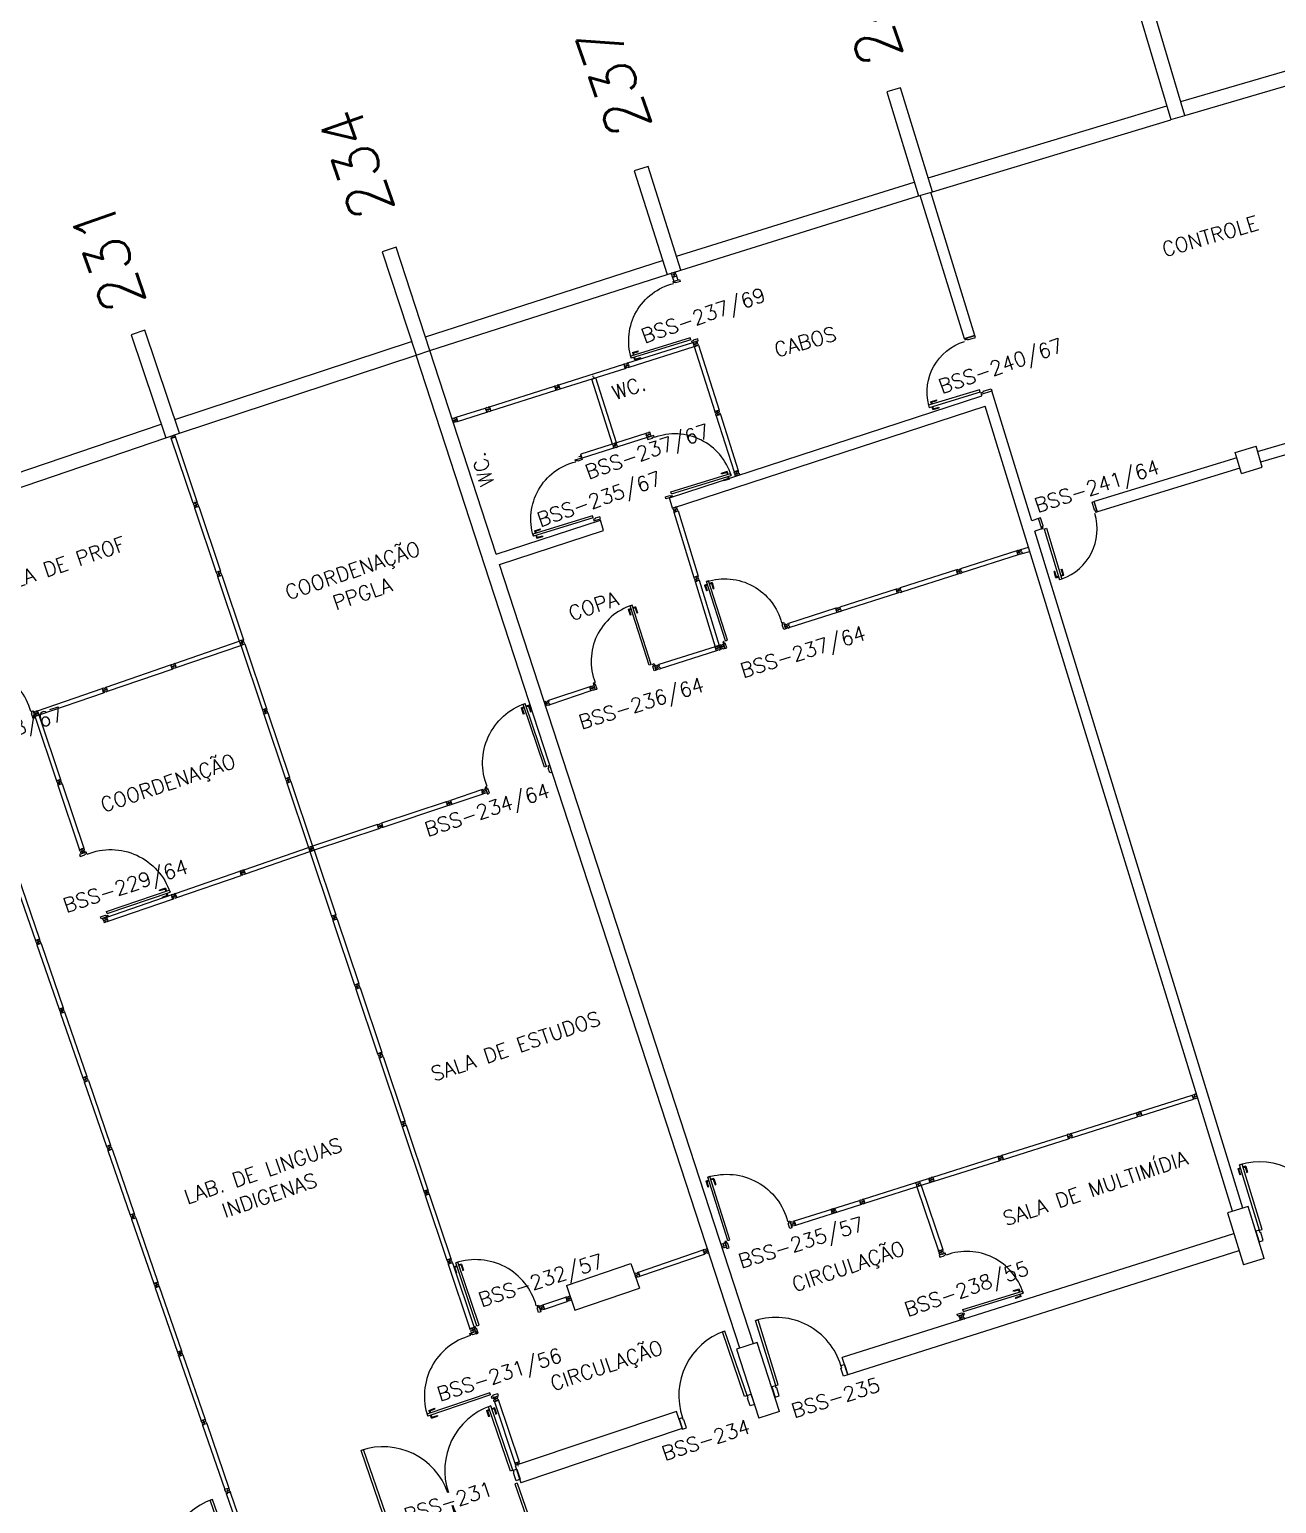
# Model space of a CAD drawing. Extents: x -152 to 150, y 325 to 437.
# Drawn here: x -137.2 to -120.01, y 390.46 to 410.78 of the extents above; entities that cross this region are included whole.
import ezdxf
from ezdxf.enums import TextEntityAlignment as Align

# ---------------------------------------------------------------- set-up
doc = ezdxf.new("R2010")
doc.units = 0
doc.header["$LTSCALE"] = 0.01
doc.header["$MEASUREMENT"] = 0
doc.header["$PDMODE"] = 98
doc.linetypes.add('HIDDEN', pattern=[0.375, 0.25, -0.125])
doc.layers.get('0').update_dxf_attribs({"linetype": 'CONTINUOUS'})
doc.layers.get('DEFPOINTS').update_dxf_attribs({"linetype": 'CONTINUOUS'})
for name, color, linetype in [('ALV', 2, 'CONTINUOUS'), ('DIV', 2, 'CONTINUOUS'), ('ESQ', 1, 'CONTINUOUS'), ('ESTR', 3, 'CONTINUOUS'), ('grapa', 1, 'HIDDEN'), ('NOPILAR1', 2, 'CONTINUOUS'), ('PORTA', 2, 'CONTINUOUS'), ('TEXTO', 2, 'CONTINUOUS'), ('TEXTO-CENTRO-CUSTO', 2, 'CONTINUOUS'), ('TEXTO-ENDEREÇO', 2, 'CONTINUOUS')]:
    doc.layers.add(name, color=color, linetype=linetype)
doc.styles.add('1', font='romans.shx')
doc.styles.add('NOPILAR', font='simplex.shx', dxfattribs={"height": 0.6})
doc.styles.add('UNB-100', font='simplex.shx', dxfattribs={"height": 3})
doc.styles.add('UNB-100-1', font='simplex.shx', dxfattribs={"height": 0.2})
doc.dimstyles.new('1-600', dxfattribs={"dimtxt": 1.1, "dimasz": 2.5, "dimexe": 2, "dimexo": 4, "dimgap": 0.2, "dimtad": 1, "dimdec": 0, "dimzin": 4, "dimdsep": 46, "dimlunit": 6, "dimtxsty": '1', "dimblk1": 'NONE', "dimblk2": 'NONE', "dimsah": 1, "dimcen": 0, "dimclrd": 2, "dimclre": 2, "dimclrt": 2, "dimadec": 0, "dimazin": 0, "dimtfac": 1, "dimtdec": 0, "dimtmove": 2, "dimatfit": 3, "dimldrblk": 'NONE', "dimfxl": 1, "dimtolj": 1, "dimtzin": 0, "dimarcsym": 0})

# ---------------------------------------------------------------- blocks, each defined once
blk = doc.blocks.new('PDV2D-SSC')
for p, q in [((-0.148, 0.925), (-0.108, 0.925)), ((-0.148, 0.925), (-0.148, 0.835)), ((-0.138, 0.835), (-0.148, 0.835)), ((-0.138, 0.915), (-0.108, 0.915)), ((-0.138, 0.915), (-0.138, 0.835)), ((-0.106, 0.965), (-0.076, 0.965)), ((-0.106, 0.05), (-0.106, 0.965)), ((-0.076, 0.05), (-0.076, 0.965)), ((-0.034, 0.925), (-0.074, 0.925)), ((-0.044, 0.915), (-0.074, 0.915)), ((-0.044, 0.915), (-0.044, 0.835)), ((-0.044, 0.835), (-0.034, 0.835)), ((-0.034, 0.925), (-0.034, 0.835)), ((-0.95, 0.05), (-0.97, 0.05)), ((-0.97, 0.05), (-0.97, 0.035)), ((-0.97, 0.035), (-0.97, -0.035)), ((-0.95, 0.02), (-0.95, 0.05)), ((-0.95, 0.02), (-0.94, 0.02)), ((-0.94, -0.05), (-0.94, 0.02)), ((-0.076, 0.05), (-0.106, 0.05)), ((-0.051, 0.02), (-0.061, 0.02)), ((-0.061, -0.05), (-0.061, 0.02)), ((-0.051, 0.05), (-0.031, 0.05)), ((-0.051, 0.02), (-0.051, 0.05)), ((-0.031, 0.05), (-0.031, -0.05)), ((-0.97, -0.035), (-0.97, -0.05)), ((-0.97, -0.05), (-0.94, -0.05)), ((-0.031, -0.05), (-0.061, -0.05))]:
    blk.add_line(p, q)
at = {"color": 1}
blk.add_arc((-0.076, 0.1), 0.865, 90, 183.3214, dxfattribs=at)
blk = doc.blocks.new('DIVMT-SSC')
for p, q in [((0, 0.005), (0, -0.005)), ((0, -0.005), (0, 0.005)), ((-0.03, -0.03), (-0.03, -0.97)), ((0.006, -0.03), (-0.006, -0.03)), ((-0.005, 0), (0.005, 0)), ((0.005, 0), (-0.005, 0)), ((0.006, -0.02), (0.006, -0.03)), ((0.03, -0.03), (0.03, -0.97)), ((0.03, -0.97), (-0.03, -0.97)), ((-0.006, -0.98), (-0.006, -0.97)), ((-0.006, -0.98), (0.006, -0.98)), ((0.006, -1.001), (-0.006, -1.001)), ((0.005, -0.97), (-0.005, -0.97)), ((0, -0.994), (0, -1.007)), ((0.006, -0.98), (0.006, -0.97)), ((0, -1.02), (0, -1.021))]:
    blk.add_line(p, q)
blk.add_lwpolyline([(0.006, -0.02), (-0.006, -0.02), (0.006, -0.02), (0.006, -0.03), (0.03, -0.03), (0.03, -0.008), (0.02, -0.008), (0.02, 0.008), (0.03, 0.008), (0.03, 0.03), (0.006, 0.03), (0.006, 0.02), (-0.006, 0.02), (-0.006, 0.03), (-0.03, 0.03), (-0.03, 0.008), (-0.02, 0.008), (-0.02, -0.008), (-0.03, -0.008), (-0.03, -0.03), (-0.006, -0.03), (-0.006, -0.02), (-0.006, -0.03)])
blk = doc.blocks.new('MTT-SSC')
for p, q in [((-0.006, 0.03), (-0.03, 0.03)), ((-0.03, 0.008), (-0.03, 0.03)), ((-0.03, 0.008), (-0.02, 0.008)), ((-0.02, -0.008), (-0.02, 0.008)), ((-0.006, 0.0205), (-0.006, 0.03)), ((0.006, 0.0205), (-0.006, 0.0205)), ((0.0051, 0), (-0.0051, 0)), ((-0.0051, 0), (0.0051, 0)), ((0, -0.0051), (0, 0.0051)), ((0, 0.0051), (0, -0.0051)), ((0.006, 0.0205), (0.006, 0.03)), ((0.006, 0.03), (0.03, 0.03)), ((0.02, -0.008), (0.02, 0.008)), ((0.03, 0.008), (0.02, 0.008)), ((0.03, 0.008), (0.03, 0.03)), ((-0.03, -0.008), (-0.02, -0.008)), ((-0.03, -0.008), (-0.03, -0.03)), ((-0.03, -0.03), (-0.006, -0.03)), ((-0.03, -0.03), (-0.009, -0.03)), ((-0.009, -0.03), (-0.027, -0.03)), ((-0.006, -0.0205), (-0.006, -0.03)), ((-0.006, -0.0205), (-0.006, -0.03)), ((0.006, -0.0205), (-0.006, -0.0205)), ((-0.006, -0.0205), (0.006, -0.0205)), ((0.006, -0.0205), (0.006, -0.03)), ((0.006, -0.0205), (0.006, -0.03)), ((0.03, -0.03), (0.006, -0.03)), ((0.03, -0.008), (0.02, -0.008)), ((0.03, -0.008), (0.03, -0.03))]:
    blk.add_line(p, q)
blk = doc.blocks.new('PDV2E-SSC')
at = {"layer": 'DIV'}
for p, q in [((0.034, 0.925), (0.034, 0.835)), ((0.034, 0.925), (0.074, 0.925)), ((0.044, 0.835), (0.034, 0.835)), ((0.044, 0.915), (0.044, 0.835)), ((0.044, 0.915), (0.074, 0.915)), ((0.076, 0.05), (0.076, 0.965)), ((0.106, 0.965), (0.076, 0.965)), ((0.106, 0.05), (0.106, 0.965)), ((0.148, 0.925), (0.108, 0.925)), ((0.138, 0.915), (0.108, 0.915)), ((0.138, 0.915), (0.138, 0.835)), ((0.138, 0.835), (0.148, 0.835)), ((0.148, 0.925), (0.148, 0.835)), ((0.031, 0.05), (0.031, -0.05)), ((0.051, 0.05), (0.031, 0.05)), ((0.051, 0.02), (0.051, 0.05)), ((0.051, 0.02), (0.061, 0.02)), ((0.061, -0.05), (0.061, 0.02)), ((0.076, 0.05), (0.106, 0.05)), ((0.95, 0.02), (0.94, 0.02)), ((0.94, -0.05), (0.94, 0.02)), ((0.95, 0.02), (0.95, 0.05)), ((0.95, 0.05), (0.97, 0.05)), ((0.97, 0.05), (0.97, 0.035)), ((0.97, 0.035), (0.97, -0.035)), ((0.031, -0.05), (0.061, -0.05)), ((0.97, -0.05), (0.94, -0.05)), ((0.97, -0.035), (0.97, -0.05))]:
    blk.add_line(p, q, dxfattribs=at)
at = {"layer": 'DIV', "color": 1}
blk.add_arc((0.076, 0.1), 0.865, 356.6786, 90, dxfattribs=at)
blk = doc.blocks.new('MTINI-SSC')
for p, q in [((-0.03, 0.008), (-0.03, 0.028)), ((-0.03, 0.028), (-0.008, 0.028)), ((-0.03, 0.008), (-0.02, 0.008)), ((-0.02, 0), (-0.02, 0.008)), ((-0.001, 0), (-0.02, 0)), ((-0.008, 0.019), (-0.008, 0.028)), ((0.008, 0.019), (-0.008, 0.019)), ((0.005, 0), (-0.005, 0)), ((0.02, 0), (-0.001, 0)), ((0, -0.005), (0, 0.005)), ((0.008, 0.019), (0.008, 0.028)), ((0.03, 0.028), (0.008, 0.028)), ((0.03, 0.008), (0.02, 0.008)), ((0.02, 0), (0.02, 0.008)), ((0.03, 0.008), (0.03, 0.028))]:
    blk.add_line(p, q)
blk = doc.blocks.new('DIVINI-SSC')
for p, q in [((-0.02, 0), (-0.02, -0.008)), ((-0.02, 0), (0.001, 0)), ((-0.005, 0), (0.005, 0)), ((0, 0.005), (0, -0.005)), ((0.001, 0), (0.02, 0)), ((-0.03, -0.008), (-0.02, -0.008)), ((-0.03, -0.008), (-0.03, -0.028)), ((-0.03, -0.028), (-0.008, -0.028)), ((-0.03, -0.03), (0.03, -0.03)), ((-0.03, -0.975), (-0.03, -0.03)), ((-0.009, -0.03), (-0.027, -0.03)), ((-0.008, -0.019), (0.008, -0.019)), ((-0.008, -0.019), (-0.008, -0.028)), ((-0.006, -0.021), (-0.006, -0.03)), ((0.006, -0.021), (-0.006, -0.021)), ((-0.006, -0.023), (-0.006, -0.027)), ((-0.004, -0.021), (0.004, -0.021)), ((0.006, -0.021), (0.006, -0.03)), ((0.006, -0.023), (0.006, -0.027)), ((0.008, -0.019), (0.008, -0.028)), ((0.03, -0.028), (0.008, -0.028)), ((0.009, -0.03), (0.027, -0.03)), ((0.02, 0), (0.02, -0.008)), ((0.03, -0.008), (0.02, -0.008)), ((0.03, -0.008), (0.03, -0.028)), ((0.03, -0.975), (0.03, -0.03)), ((-0.03, -0.975), (0.03, -0.975)), ((-0.009, -0.975), (-0.027, -0.975)), ((-0.006, -0.985), (-0.006, -0.975)), ((0.006, -0.985), (-0.006, -0.985)), ((0.006, -1.01), (-0.006, -1.01)), ((0, -0.985), (0, -0.988)), ((0, -1.003), (0, -1.018)), ((0.004, -0.951), (0.004, -0.953)), ((0.006, -0.985), (0.006, -0.975)), ((0.03, -0.975), (0.009, -0.975)), ((0.009, -0.975), (0.027, -0.975))]:
    blk.add_line(p, q)
blk = doc.blocks.new('PTDP-SSC')
at = {"color": 2}
for p, q in [((0.055, 1.015), (0.09, 1.015)), ((0.055, 0.075), (0.055, 1.015)), ((0.09, 0.075), (0.09, 1.015)), ((1.91, 0.075), (1.91, 1.015)), ((1.945, 1.015), (1.91, 1.015)), ((1.945, 0.075), (1.945, 1.015)), ((0.05, 0.075), (0, 0.075)), ((0, 0.075), (0, -0.075)), ((0.05, 0.04), (0.05, 0.075)), ((0.06, 0.04), (0.05, 0.04)), ((0.055, 0.075), (0.09, 0.075)), ((0.06, -0.075), (0.06, 0.04)), ((1.945, 0.075), (1.91, 0.075)), ((1.94, -0.075), (1.94, 0.04)), ((1.94, 0.04), (1.95, 0.04)), ((1.95, 0.04), (1.95, 0.075)), ((1.95, 0.075), (2, 0.075)), ((2, 0.075), (2, -0.075)), ((0, -0.075), (0.06, -0.075)), ((2, -0.075), (1.94, -0.075))]:
    blk.add_line(p, q, dxfattribs=at)
at = {"color": 1}
for centre, start, end in [((0.055, 0.075), 0, 90), ((1.945, 0.075), 90, 180)]:
    blk.add_arc(centre, 0.94, start, end, dxfattribs=at)
blk = doc.blocks.new('PD80-SSC')
at = {"color": 2}
for p, q in [((-0.777, 0.01), (-0.777, -0.03)), ((-0.777, 0.01), (-0.687, 0.01)), ((-0.687, 0), (-0.687, 0.01)), ((-0.075, 0), (0.075, 0)), ((-0.075, 0), (-0.075, -0.02)), ((0.075, -0.03), (0.075, 0)), ((-0.817, -0.065), (-0.817, -0.03)), ((-0.085, -0.03), (-0.817, -0.03)), ((-0.085, -0.065), (-0.817, -0.065)), ((-0.777, -0.105), (-0.777, -0.065)), ((-0.777, -0.105), (-0.687, -0.105)), ((-0.767, 0), (-0.767, -0.03)), ((-0.767, 0), (-0.687, 0)), ((-0.767, -0.095), (-0.767, -0.065)), ((-0.767, -0.095), (-0.687, -0.095)), ((-0.687, -0.095), (-0.687, -0.105)), ((-0.085, -0.03), (-0.085, -0.065)), ((-0.075, -0.02), (-0.04, -0.02)), ((-0.04, -0.03), (-0.04, -0.02)), ((-0.04, -0.03), (0.075, -0.03)), ((-0.075, -0.781), (-0.04, -0.781)), ((-0.075, -0.801), (-0.075, -0.781)), ((-0.075, -0.801), (0.075, -0.801)), ((-0.075, -0.802), (0.075, -0.802)), ((-0.04, -0.771), (0.075, -0.771)), ((-0.04, -0.771), (-0.04, -0.781)), ((0.075, -0.771), (0.075, -0.801))]:
    blk.add_line(p, q, dxfattribs=at)
at = {"color": 1}
blk.add_arc((-0.085, -0.03), 0.731, 182.6571, 270, dxfattribs=at)
blk = doc.blocks.new('*D70')
at = {"layer": 'DEFPOINTS', "color": 0, "transparency": 16777216}
for p in [(-120.213, 418.267), (-114.89, 413.002), (-114.486, 411.557), (-125.382, 409.923), (-124.03, 405.588)]:
    blk.add_point(p, dxfattribs=at)
at = {"layer": 'TEXTO-CENTRO-CUSTO', "color": 2, "lineweight": -2, "transparency": 16777216}
blk.add_line((-126.574, 413.741), (-127.915, 418.037), dxfattribs=at)
blk.add_arc((-16.932, 62.388), 370.563, 105.60976, 107.33081, dxfattribs=at)
at = {"layer": 'TEXTO-CENTRO-CUSTO', "color": 2, "transparency": 16777216, "insert": (-122.206, 418.465), "char_height": 1.1, "attachment_point": 5, "rotation": 16.4703, "style": '1'}
blk.add_mtext('\\A1;Telefonia', dxfattribs=at)
blk = doc.blocks.new('_NONE')
at = {"color": 0, "linetype": 'ByBlock'}
blk.add_circle((0, 0), 0.25, dxfattribs=at)
blk = doc.blocks.new('*D71')
at = {"layer": 'DEFPOINTS', "color": 0, "transparency": 16777216}
for p in [(-129.606, 415.423), (-125.382, 409.923), (-132.149, 407.781), (-131.685, 406.355), (-124.03, 405.588)]:
    blk.add_point(p, dxfattribs=at)
at = {"layer": 'TEXTO-CENTRO-CUSTO', "color": 2, "lineweight": -2, "transparency": 16777216}
blk.add_line((-133.389, 411.585), (-134.782, 415.861), dxfattribs=at)
blk.add_arc((43.347, -130.781), 572.933, 107.33081, 108.04877, dxfattribs=at)
at = {"layer": 'TEXTO-CENTRO-CUSTO', "color": 2, "transparency": 16777216, "insert": (-130.974, 415.776), "char_height": 1.1, "attachment_point": 5, "rotation": 17.6898, "style": '1'}
blk.add_mtext('\\A1;NURE', dxfattribs=at)
blk = doc.blocks.new('*D72')
at = {"layer": 'DEFPOINTS', "color": 0, "transparency": 16777216}
for p in [(-138.88, 412.397), (-132.149, 407.781), (-131.685, 406.355), (-146.024, 402.971), (-145.511, 401.562)]:
    blk.add_point(p, dxfattribs=at)
at = {"layer": 'TEXTO-CENTRO-CUSTO', "color": 2, "lineweight": -2, "transparency": 16777216}
blk.add_line((-147.393, 406.73), (-148.941, 410.983), dxfattribs=at)
blk.add_arc((1.463, -2.246), 437.75, 108.04877, 110, dxfattribs=at)
at = {"layer": 'TEXTO-CENTRO-CUSTO', "color": 2, "transparency": 16777216, "insert": (-141.475, 412.303), "char_height": 1.1, "attachment_point": 5, "rotation": 19.0244, "style": '1'}
blk.add_mtext('\\A1;IL', dxfattribs=at)
blk = doc.blocks.new('porta1')
at = {"layer": 'ALV'}
blk.add_line((-125.924, 392.234), (-125.999, 392.472), dxfattribs=at)
at = {"layer": 'ESQ'}
for p, q in [((-126.916, 392.085), (-127.193, 392.983)), ((-126.883, 392.095), (-127.159, 392.993)), ((-126.018, 392.361), (-125.97, 392.377)), ((-126.007, 392.328), (-126.018, 392.361)), ((-126.017, 392.325), (-126.007, 392.328)), ((-125.981, 392.216), (-126.017, 392.325)), ((-125.97, 392.377), (-125.924, 392.234)), ((-126.921, 392.083), (-126.969, 392.069)), ((-126.911, 392.05), (-126.921, 392.083)), ((-126.916, 392.085), (-126.883, 392.095)), ((-125.924, 392.234), (-125.981, 392.216)), ((-126.969, 392.069), (-126.925, 391.925)), ((-126.925, 391.925), (-126.867, 391.943)), ((-126.901, 392.053), (-126.911, 392.05)), ((-126.867, 391.943), (-126.901, 392.053))]:
    blk.add_line(p, q, dxfattribs=at)
blk.add_arc((-126.916, 392.085), 0.94, 17.1067, 107.1067, dxfattribs=at)
blk = doc.blocks.new('port2')
at = {"layer": 'ESQ'}
for p, q in [((-127.618, 392.837), (-127.651, 392.825)), ((-127.345, 391.936), (-127.651, 392.825)), ((-127.312, 391.948), (-127.618, 392.837)), ((-127.312, 391.948), (-127.345, 391.936)), ((-127.308, 391.95), (-127.26, 391.966)), ((-127.296, 391.916), (-127.308, 391.95)), ((-127.306, 391.913), (-127.296, 391.916)), ((-127.268, 391.804), (-127.306, 391.913)), ((-127.26, 391.966), (-127.211, 391.824)), ((-127.211, 391.824), (-127.268, 391.804)), ((-128.201, 391.642), (-128.249, 391.626)), ((-128.249, 391.626), (-128.202, 391.484)), ((-128.202, 391.484), (-128.145, 391.502)), ((-128.19, 391.609), (-128.201, 391.642)), ((-128.181, 391.612), (-128.19, 391.609)), ((-128.145, 391.502), (-128.181, 391.612))]:
    blk.add_line(p, q, dxfattribs=at)
blk.add_arc((-127.312, 391.948), 0.94, 108.9909, 198.9909, dxfattribs=at)
blk = doc.blocks.new('port3')
at = {"layer": 'ESQ'}
for p, q in [((-130.903, 391.742), (-130.865, 391.755)), ((-130.903, 391.742), (-130.874, 391.657)), ((-130.89, 391.736), (-130.861, 391.746)), ((-130.89, 391.736), (-130.864, 391.66)), ((-130.572, 390.905), (-130.878, 391.793)), ((-130.539, 390.916), (-130.845, 391.805)), ((-130.794, 391.779), (-130.831, 391.766)), ((-130.8, 391.766), (-130.828, 391.757)), ((-130.8, 391.766), (-130.774, 391.691)), ((-130.794, 391.779), (-130.765, 391.694)), ((-130.774, 391.691), (-130.765, 391.694)), ((-130.864, 391.66), (-130.874, 391.657)), ((-132.632, 391.19), (-132.599, 391.201)), ((-132.326, 390.301), (-132.632, 391.19)), ((-132.293, 390.312), (-132.599, 391.201)), ((-130.539, 390.916), (-130.572, 390.905)), ((-130.534, 390.918), (-130.487, 390.934)), ((-130.523, 390.884), (-130.534, 390.918)), ((-130.532, 390.881), (-130.523, 390.884)), ((-130.495, 390.772), (-130.532, 390.881)), ((-130.487, 390.934), (-130.438, 390.792)), ((-130.479, 390.741), (-130.512, 390.73)), ((-130.512, 390.73), (-130.206, 389.841)), ((-130.438, 390.792), (-130.495, 390.772)), ((-130.479, 390.741), (-130.173, 389.852)), ((-132.331, 390.299), (-132.378, 390.283)), ((-132.378, 390.283), (-132.329, 390.141)), ((-132.319, 390.266), (-132.331, 390.299)), ((-132.326, 390.301), (-132.293, 390.312)), ((-132.31, 390.269), (-132.319, 390.266)), ((-132.272, 390.161), (-132.31, 390.269)), ((-132.329, 390.141), (-132.272, 390.161)), ((-132.266, 390.126), (-132.233, 390.137)), ((-132.266, 390.126), (-131.96, 389.237)), ((-132.233, 390.137), (-131.927, 389.249)), ((-130.257, 389.866), (-130.287, 389.951)), ((-130.251, 389.879), (-130.277, 389.954)), ((-130.257, 389.866), (-130.219, 389.879)), ((-130.251, 389.879), (-130.222, 389.889)), ((-130.161, 389.91), (-130.189, 389.9)), ((-130.161, 389.91), (-130.187, 389.986)), ((-130.148, 389.904), (-130.186, 389.891)), ((-130.148, 389.904), (-130.178, 389.989)), ((-131.96, 389.237), (-131.927, 389.249))]:
    blk.add_line(p, q, dxfattribs=at)
for centre, start, end in [((-130.539, 390.916), 108.9909, 198.9909), ((-132.326, 390.301), 18.9909, 108.9909), ((-132.266, 390.126), 288.9909, 18.9909), ((-130.479, 390.741), 198.9909, 288.9909)]:
    blk.add_arc(centre, 0.94, start, end, dxfattribs=at)
blk = doc.blocks.new('junta')
at = {"layer": 'DIV'}
for p, q in [((0.003, 0.064), (-0.018, 0.057)), ((-0.018, 0.057), (-0.011, 0.034)), ((0, 0), (-0.018, 0.057)), ((-0.018, 0.057), (-0.011, 0.037)), ((-0.011, 0.037), (-0.017, 0.054)), ((-0.001, 0.037), (-0.011, 0.034)), ((-0.001, 0.037), (-0.011, 0.034)), ((-0.007, 0.024), (-0.01, 0.033)), ((0.002, 0.026), (-0.007, 0.023)), ((0.002, 0.026), (-0.007, 0.023)), ((0, 0), (-0.007, 0.023)), ((0.002, 0.026), (-0.001, 0.037)), ((-0.001, 0.037), (0.002, 0.026)), ((0.021, 0.006), (0, 0)), ((0.003, 0.064), (0.006, 0.054)), ((0.006, 0.054), (0.022, 0.059)), ((0.015, 0.036), (0.025, 0.039)), ((0.025, 0.039), (0.015, 0.036)), ((0.021, 0.033), (0.018, 0.042)), ((0.018, 0.042), (0.021, 0.033)), ((0.018, 0.016), (0.033, 0.021)), ((0.021, 0.006), (0.018, 0.016)), ((0.019, 0.069), (0.04, 0.075)), ((0.019, 0.069), (0.022, 0.059)), ((0.036, 0.011), (0.033, 0.021)), ((0.036, 0.011), (0.057, 0.018)), ((0.038, 0.049), (0.047, 0.052)), ((0.041, 0.038), (0.038, 0.049)), ((0.047, 0.052), (0.04, 0.075)), ((0.041, 0.038), (0.05, 0.041)), ((0.05, 0.041), (0.057, 0.018))]:
    blk.add_line(p, q, dxfattribs=at)

msp = doc.modelspace()

# ---------------------------------------------------------------- linework, layer by layer
at = {"layer": 'ALV'}
for p, q in [((-121.333, 409.789), (-118.038, 410.756)), ((-121.277, 409.598), (-117.982, 410.564)), ((-124.813, 408.738), (-121.527, 409.732)), ((-124.755, 408.546), (-121.469, 409.54)), ((-128.284, 407.656), (-125.006, 408.679)), ((-124.173, 406.564), (-124.779, 408.539)), ((-128.225, 407.465), (-124.947, 408.488)), ((-124.316, 406.52), (-124.923, 408.495)), ((-131.746, 406.546), (-128.477, 407.596)), ((-131.685, 406.355), (-128.415, 407.405)), ((-124.316, 406.52), (-124.173, 406.564)), ((-135.198, 405.405), (-131.938, 406.483)), ((-130.77, 403.549), (-131.685, 406.355)), ((-120.231, 404.822), (-114.862, 406.385)), ((-135.135, 405.215), (-131.875, 406.293)), ((-127.413, 392.6), (-131.875, 406.293)), ((-128.383, 404.327), (-124.074, 405.732)), ((-124.081, 405.755), (-123.938, 405.799)), ((-124.074, 405.732), (-124.081, 405.755)), ((-123.388, 404.01), (-123.938, 405.799)), ((-128.339, 404.184), (-124.03, 405.588)), ((-120.621, 394.489), (-124.03, 405.588)), ((-120.273, 404.966), (-117.868, 405.666)), ((-138.64, 404.236), (-135.389, 405.341)), ((-138.576, 404.046), (-135.325, 405.152)), ((-120.562, 404.878), (-122.526, 404.275)), ((-120.518, 404.735), (-122.482, 404.132)), ((-128.339, 404.184), (-128.383, 404.327)), ((-122.482, 404.132), (-122.526, 404.275)), ((-130.77, 403.549), (-129.334, 404.018)), ((-130.724, 403.407), (-129.29, 403.874)), ((-129.29, 403.874), (-129.334, 404.018)), ((-123.293, 404.04), (-123.388, 404.01)), ((-123.249, 403.896), (-123.344, 403.867)), ((-120.477, 394.533), (-123.344, 403.867)), ((-123.249, 403.896), (-123.293, 404.04)), ((-127.222, 392.662), (-130.724, 403.407)), ((-120.605, 394.179), (-125.999, 392.472)), ((-120.53, 393.941), (-125.924, 392.234)), ((-128.284, 391.728), (-130.507, 390.982)), ((-128.202, 391.484), (-128.284, 391.728)), ((-128.204, 391.491), (-130.428, 390.745)), ((-130.507, 390.982), (-130.428, 390.745))]:
    msp.add_line(p, q, dxfattribs=at)
at = {"layer": 'DIV'}
for p, q in [((-128.336, 407.43), (-128.359, 407.423)), ((-128.352, 407.402), (-128.359, 407.423)), ((-128.352, 407.402), (-128.343, 407.405)), ((-128.347, 407.387), (-128.338, 407.39)), ((-128.347, 407.387), (-128.341, 407.366)), ((-128.338, 407.39), (-128.343, 407.405)), ((-128.284, 407.384), (-128.341, 407.366)), ((-128.341, 407.366), (-128.318, 407.373)), ((-128.341, 407.366), (-128.321, 407.372)), ((-128.341, 407.366), (-128.323, 407.311)), ((-128.321, 407.372), (-128.338, 407.367)), ((-128.333, 407.421), (-128.336, 407.43)), ((-128.322, 407.425), (-128.333, 407.421)), ((-128.316, 407.405), (-128.326, 407.402)), ((-128.326, 407.402), (-128.316, 407.405)), ((-128.325, 407.434), (-128.302, 407.441)), ((-128.322, 407.425), (-128.325, 407.434)), ((-128.32, 407.399), (-128.323, 407.408)), ((-128.323, 407.408), (-128.32, 407.399)), ((-128.309, 407.386), (-128.321, 407.382)), ((-128.321, 407.382), (-128.309, 407.386)), ((-128.321, 407.382), (-128.318, 407.373)), ((-128.321, 407.382), (-128.318, 407.373)), ((-128.307, 407.376), (-128.317, 407.373)), ((-128.309, 407.386), (-128.306, 407.377)), ((-128.309, 407.386), (-128.306, 407.377)), ((-128.284, 407.384), (-128.306, 407.377)), ((-128.295, 407.42), (-128.305, 407.417)), ((-128.3, 407.402), (-128.305, 407.417)), ((-128.295, 407.42), (-128.302, 407.441)), ((-128.29, 407.405), (-128.3, 407.402)), ((-128.29, 407.405), (-128.284, 407.384)), ((-128.284, 407.384), (-128.266, 407.329)), ((-131.322, 405.436), (-130.92, 405.563)), ((-131.303, 405.379), (-130.901, 405.506)), ((-130.92, 405.563), (-130.901, 405.506)), ((-130.903, 405.543), (-130.912, 405.54)), ((-130.912, 405.539), (-130.909, 405.53)), ((-130.9, 405.532), (-130.909, 405.529)), ((-130.9, 405.532), (-130.903, 405.543)), ((-130.888, 405.542), (-130.875, 405.546)), ((-130.883, 405.55), (-130.879, 405.538)), ((-130.863, 405.549), (-130.862, 405.55)), ((-131.358, 405.424), (-131.379, 405.418)), ((-131.371, 405.395), (-131.379, 405.418)), ((-131.362, 405.398), (-131.371, 405.395)), ((-131.359, 405.386), (-131.368, 405.383)), ((-131.368, 405.383), (-131.361, 405.361)), ((-131.362, 405.398), (-131.359, 405.386)), ((-131.34, 405.367), (-131.361, 405.361)), ((-131.358, 405.424), (-131.355, 405.415)), ((-131.339, 405.42), (-131.355, 405.415)), ((-131.336, 405.4), (-131.346, 405.397)), ((-131.346, 405.397), (-131.336, 405.4)), ((-131.343, 405.429), (-131.322, 405.436)), ((-131.343, 405.429), (-131.339, 405.42)), ((-131.343, 405.403), (-131.34, 405.393)), ((-131.34, 405.393), (-131.343, 405.403)), ((-131.327, 405.382), (-131.343, 405.377)), ((-131.34, 405.367), (-131.343, 405.377)), ((-131.324, 405.372), (-131.327, 405.382)), ((-131.324, 405.372), (-131.303, 405.379)), ((-131.323, 405.41), (-131.314, 405.413)), ((-131.323, 405.41), (-131.314, 405.413)), ((-131.323, 405.41), (-131.32, 405.399)), ((-131.32, 405.399), (-131.323, 405.41)), ((-131.322, 405.436), (-131.314, 405.413)), ((-131.322, 405.436), (-131.303, 405.379)), ((-131.32, 405.399), (-131.311, 405.402)), ((-131.32, 405.399), (-131.311, 405.402)), ((-131.314, 405.412), (-131.311, 405.403)), ((-131.303, 405.379), (-131.311, 405.402)), ((-131.31, 405.399), (-131.304, 405.382)), ((-131.303, 405.379), (-131.31, 405.399)), ((-127.68, 405.476), (-127.737, 405.458)), ((-127.737, 405.458), (-127.491, 404.682)), ((-127.68, 405.476), (-127.434, 404.701)), ((-127.434, 404.701), (-127.491, 404.682)), ((-123.593, 403.595), (-124.368, 403.348)), ((-123.576, 403.538), (-124.35, 403.291)), ((-123.536, 403.613), (-123.433, 403.645)), ((-123.518, 403.556), (-123.415, 403.587)), ((-124.425, 403.331), (-125.199, 403.084)), ((-124.407, 403.273), (-125.182, 403.026)), ((-125.257, 403.066), (-126.031, 402.819)), ((-125.239, 403.009), (-126.013, 402.762)), ((-126.088, 402.802), (-126.74, 402.594)), ((-126.071, 402.744), (-126.722, 402.537)), ((-127.752, 402.273), (-128.526, 402.026)), ((-127.734, 402.215), (-128.508, 401.968)), ((-128.562, 402.015), (-128.583, 402.008)), ((-128.583, 402.008), (-128.576, 401.985)), ((-128.566, 401.951), (-128.583, 402.008)), ((-128.583, 402.008), (-128.577, 401.988)), ((-128.577, 401.988), (-128.582, 402.005)), ((-128.567, 401.988), (-128.576, 401.985)), ((-128.567, 401.988), (-128.576, 401.985)), ((-128.573, 401.975), (-128.576, 401.984)), ((-128.564, 401.977), (-128.573, 401.974)), ((-128.564, 401.977), (-128.573, 401.974)), ((-128.566, 401.951), (-128.573, 401.974)), ((-128.564, 401.977), (-128.567, 401.988)), ((-128.567, 401.988), (-128.564, 401.977)), ((-128.545, 401.957), (-128.566, 401.951)), ((-128.562, 402.015), (-128.559, 402.005)), ((-128.559, 402.005), (-128.544, 402.01)), ((-128.551, 401.987), (-128.541, 401.99)), ((-128.541, 401.99), (-128.551, 401.987)), ((-128.547, 402.019), (-128.526, 402.026)), ((-128.547, 402.019), (-128.544, 402.01)), ((-128.544, 401.983), (-128.547, 401.993)), ((-128.547, 401.993), (-128.544, 401.983)), ((-128.547, 401.967), (-128.532, 401.972)), ((-128.545, 401.957), (-128.547, 401.967)), ((-128.529, 401.962), (-128.532, 401.972)), ((-128.529, 401.962), (-128.508, 401.968)), ((-128.528, 402), (-128.519, 402.003)), ((-128.524, 401.989), (-128.528, 402)), ((-128.519, 402.003), (-128.526, 402.026)), ((-128.524, 401.989), (-128.515, 401.991)), ((-128.515, 401.991), (-128.508, 401.968)), ((-129.481, 401.721), (-130.048, 401.53)), ((-129.463, 401.664), (-130.03, 401.472)), ((-130.973, 400.298), (-131.401, 400.153)), ((-130.954, 400.241), (-131.382, 400.097)), ((-130.952, 400.305), (-130.973, 400.298)), ((-130.973, 400.298), (-130.965, 400.276)), ((-130.973, 400.298), (-130.954, 400.241)), ((-130.956, 400.278), (-130.965, 400.276)), ((-130.956, 400.278), (-130.965, 400.276)), ((-130.965, 400.275), (-130.962, 400.265)), ((-130.953, 400.267), (-130.962, 400.264)), ((-130.953, 400.267), (-130.962, 400.264)), ((-130.954, 400.241), (-130.962, 400.264)), ((-130.961, 400.261), (-130.955, 400.244)), ((-130.954, 400.241), (-130.961, 400.261)), ((-130.956, 400.278), (-130.953, 400.267)), ((-130.953, 400.267), (-130.956, 400.278)), ((-130.933, 400.248), (-130.954, 400.241)), ((-130.952, 400.305), (-130.949, 400.296)), ((-130.949, 400.296), (-130.934, 400.301)), ((-130.94, 400.278), (-130.93, 400.281)), ((-130.93, 400.281), (-130.94, 400.278)), ((-130.937, 400.31), (-130.916, 400.317)), ((-130.937, 400.31), (-130.934, 400.301)), ((-130.937, 400.284), (-130.934, 400.274)), ((-130.934, 400.274), (-130.937, 400.284)), ((-130.936, 400.258), (-130.921, 400.263)), ((-130.933, 400.248), (-130.936, 400.258)), ((-130.918, 400.253), (-130.921, 400.263)), ((-130.918, 400.291), (-130.909, 400.294)), ((-130.918, 400.291), (-130.914, 400.28)), ((-130.918, 400.253), (-130.897, 400.26)), ((-130.909, 400.294), (-130.916, 400.317)), ((-130.914, 400.28), (-130.905, 400.283)), ((-130.905, 400.283), (-130.897, 400.26)), ((-131.438, 400.109), (-131.439, 400.109)), ((-131.413, 400.118), (-131.426, 400.113)), ((-131.422, 400.121), (-131.418, 400.109)), ((-131.402, 400.128), (-131.393, 400.131)), ((-131.398, 400.116), (-131.402, 400.128)), ((-131.401, 400.153), (-131.382, 400.097)), ((-131.398, 400.116), (-131.389, 400.119)), ((-131.393, 400.13), (-131.389, 400.12)), ((-121.888, 395.865), (-121.176, 396.09)), ((-121.87, 395.807), (-121.158, 396.033)), ((-121.176, 396.09), (-121.158, 396.033)), ((-121.16, 396.07), (-121.169, 396.067)), ((-121.169, 396.066), (-121.166, 396.056)), ((-121.157, 396.058), (-121.166, 396.055)), ((-121.157, 396.058), (-121.16, 396.07)), ((-121.145, 396.068), (-121.132, 396.072)), ((-121.14, 396.077), (-121.136, 396.065)), ((-121.12, 396.076), (-121.119, 396.077)), ((-121.888, 395.865), (-121.87, 395.807)), ((-124.966, 394.89), (-124.989, 394.882)), ((-124.982, 394.861), (-124.989, 394.882)), ((-124.982, 394.861), (-124.972, 394.865)), ((-124.977, 394.846), (-124.967, 394.849)), ((-124.977, 394.846), (-124.97, 394.825)), ((-124.967, 394.849), (-124.972, 394.865)), ((-124.913, 394.844), (-124.97, 394.825)), ((-124.97, 394.825), (-124.947, 394.833)), ((-124.97, 394.825), (-124.95, 394.832)), ((-124.97, 394.825), (-124.672, 393.944)), ((-124.95, 394.832), (-124.967, 394.826)), ((-124.963, 394.881), (-124.966, 394.89)), ((-124.952, 394.885), (-124.963, 394.881)), ((-124.956, 394.862), (-124.946, 394.865)), ((-124.946, 394.865), (-124.956, 394.862)), ((-124.955, 394.894), (-124.932, 394.901)), ((-124.952, 394.885), (-124.955, 394.894)), ((-124.952, 394.868), (-124.949, 394.858)), ((-124.949, 394.858), (-124.952, 394.868)), ((-124.95, 394.842), (-124.939, 394.846)), ((-124.939, 394.846), (-124.95, 394.842)), ((-124.95, 394.842), (-124.947, 394.833)), ((-124.95, 394.842), (-124.947, 394.833)), ((-124.937, 394.836), (-124.946, 394.833)), ((-124.939, 394.846), (-124.936, 394.837)), ((-124.939, 394.846), (-124.936, 394.837)), ((-124.913, 394.844), (-124.936, 394.837)), ((-124.925, 394.88), (-124.934, 394.877)), ((-124.929, 394.862), (-124.934, 394.877)), ((-124.925, 394.88), (-124.932, 394.901)), ((-124.92, 394.865), (-124.929, 394.862)), ((-124.92, 394.865), (-124.913, 394.844)), ((-124.913, 394.844), (-124.615, 393.961)), ((-129.802, 393.464), (-128.914, 393.77)), ((-128.914, 393.77), (-128.796, 393.43)), ((-130.125, 393.196), (-129.811, 393.302)), ((-129.811, 393.302), (-129.791, 393.246)), ((-129.802, 393.464), (-129.685, 393.123)), ((-129.685, 393.123), (-128.796, 393.43)), ((-130.161, 393.184), (-130.182, 393.176)), ((-130.174, 393.154), (-130.182, 393.176)), ((-130.165, 393.157), (-130.174, 393.154)), ((-130.161, 393.145), (-130.17, 393.142)), ((-130.17, 393.142), (-130.163, 393.12)), ((-130.165, 393.157), (-130.161, 393.145)), ((-130.142, 393.127), (-130.163, 393.12)), ((-130.161, 393.184), (-130.158, 393.174)), ((-130.143, 393.179), (-130.158, 393.174)), ((-130.149, 393.156), (-130.139, 393.159)), ((-130.139, 393.159), (-130.149, 393.156)), ((-130.146, 393.189), (-130.125, 393.196)), ((-130.146, 393.189), (-130.143, 393.179)), ((-130.142, 393.153), (-130.146, 393.163)), ((-130.146, 393.163), (-130.142, 393.153)), ((-130.13, 393.141), (-130.145, 393.136)), ((-130.142, 393.127), (-130.145, 393.136)), ((-130.127, 393.132), (-130.13, 393.141)), ((-130.127, 393.17), (-130.118, 393.173)), ((-130.127, 393.17), (-130.118, 393.173)), ((-130.123, 393.159), (-130.127, 393.17)), ((-130.127, 393.17), (-130.123, 393.159)), ((-130.127, 393.132), (-130.106, 393.139)), ((-130.125, 393.196), (-130.106, 393.139)), ((-130.125, 393.196), (-130.118, 393.173)), ((-130.123, 393.159), (-130.114, 393.162)), ((-130.123, 393.159), (-130.114, 393.162)), ((-130.117, 393.172), (-130.114, 393.163)), ((-130.106, 393.139), (-130.114, 393.162)), ((-130.106, 393.139), (-130.113, 393.159)), ((-130.113, 393.159), (-130.107, 393.142)), ((-130.106, 393.139), (-129.791, 393.246)), ((-130.738, 391.881), (-130.795, 391.862)), ((-130.738, 391.881), (-130.454, 391.032)), ((-130.795, 391.862), (-130.511, 391.013)), ((-134.818, 391.54), (-134.511, 390.651)), ((-134.761, 391.56), (-134.455, 390.671)), ((-130.454, 391.032), (-130.511, 391.013)), ((-130.478, 391.024), (-130.488, 391.021)), ((-130.485, 391.012), (-130.488, 391.021)), ((-130.485, 391.012), (-130.474, 391.016)), ((-130.467, 390.996), (-130.479, 390.992)), ((-130.474, 391.016), (-130.477, 391.025)), ((-130.475, 391), (-130.471, 390.987)), ((-130.467, 390.976), (-130.467, 390.975)), ((-134.435, 390.614), (-134.492, 390.595)), ((-134.492, 390.595), (-134.215, 389.791)), ((-134.435, 390.614), (-134.158, 389.81))]:
    msp.add_line(p, q, dxfattribs=at)
at = {"layer": 'ESQ'}
msp.add_line((-127.193, 392.983), (-127.159, 392.993), dxfattribs=at)
at = {"layer": 'ESTR'}
for p, q in [((-120.583, 404.95), (-120.295, 405.037)), ((-120.497, 404.663), (-120.583, 404.95)), ((-120.21, 404.75), (-120.295, 405.037)), ((-120.21, 404.75), (-120.295, 405.037)), ((-120.497, 404.663), (-120.21, 404.75)), ((-120.403, 394.555), (-120.69, 394.467)), ((-120.183, 393.838), (-120.403, 394.555)), ((-120.69, 394.467), (-120.47, 393.75)), ((-120.183, 393.838), (-120.469, 393.751)), ((-127.172, 392.678), (-127.458, 392.585)), ((-127.458, 392.585), (-127.148, 391.634)), ((-126.863, 391.727), (-127.172, 392.678)), ((-126.863, 391.727), (-127.147, 391.634))]:
    msp.add_line(p, q, dxfattribs=at)
for points in [[(-121.897, 410.978), (-121.468, 409.541), (-121.277, 409.598), (-121.705, 411.035)], [(-125.387, 409.922), (-124.946, 408.488), (-124.755, 408.546), (-125.196, 409.98)], [(-128.868, 408.835), (-128.415, 407.405), (-128.225, 407.466), (-128.677, 408.896)], [(-132.34, 407.719), (-131.875, 406.293), (-131.685, 406.355), (-132.149, 407.781)], [(-135.802, 406.574), (-135.325, 405.152), (-135.135, 405.215), (-135.612, 406.638)]]:
    msp.add_lwpolyline(points, close=True, dxfattribs=at)
at = {"layer": 'PORTA'}
for p, q in [((-120.547, 395.076), (-120.509, 395.088)), ((-120.547, 395.076), (-120.52, 394.99)), ((-120.535, 395.069), (-120.506, 395.078)), ((-120.535, 395.069), (-120.511, 394.993)), ((-120.511, 394.993), (-120.52, 394.99)), ((-120.438, 395.111), (-120.476, 395.099)), ((-120.444, 395.098), (-120.473, 395.089)), ((-120.444, 395.098), (-120.42, 395.022)), ((-120.438, 395.111), (-120.411, 395.025)), ((-120.42, 395.022), (-120.411, 395.025))]:
    msp.add_line(p, q, dxfattribs=at)

# ---------------------------------------------------------------- block references
for name, p in [('porta1', (0, 0)), ('port2', (0, 0)), ('port3', (0, 0)), ('port2', (-7.062, -2.321))]:
    msp.add_blockref(name, p)
at = {"layer": 'DIV'}
for p, xscale, yscale, zscale, rotation in [((-128.02, 406.451), -0.9394975429190345, 0.939497542919014, 0.9394975429190124, 107.0735398700569), ((-128.376, 404.299), 0.9394975429190304, 0.9394975429190304, 0.9394975429190304, 287.0735398700561), ((-129.369, 403.994), -0.9394975429190345, 0.939497542919014, 0.9394975429190124, 107.0735398700569), ((-127.661, 402.286), -0.9394975429190621, 0.9394975429189981, 0.9394975429190124, 17.7859587495036), ((-128.552, 402.004), 0.939497542919062, 0.939497542919062, 0.939497542919062, 17.78680158992427), ((-124.352, 393.026), 0.9394975429190304, 0.9394975429190304, 0.9394975429190304, 287.0735398700561)]:
    msp.add_blockref('PDV2D-SSC', p, dxfattribs=dict(at, xscale=xscale, yscale=yscale, zscale=zscale, rotation=rotation))
for name, p, rotation in [('DIVMT-SSC', (-128.973, 406.148), 107.5609756097414), ('DIVMT-SSC', (-128.019, 406.449), 17.56097560975559), ('DIVMT-SSC', (-129.927, 405.846), 107.5609756097414), ('DIVMT-SSC', (-129.131, 405.048), 197.5609756097623), ('DIVMT-SSC', (-130.881, 405.544), 107.5609756097414), ('MTT-SSC', (-127.717, 405.495), 287.0735398700554), ('DIVINI-SSC', (-135.23, 405.184), 18.53659999999908), ('DIVMT-SSC', (-128.671, 405.194), 287.5609756097447), ('MTT-SSC', (-127.453, 404.662), 287.0735398700554), ('DIVMT-SSC', (-134.909, 404.226), 18.53659999999908), ('DIVMT-SSC', (-128.301, 404.165), 17.0735398700464), ('DIVMT-SSC', (-134.591, 403.278), 18.53659999999908), ('DIVMT-SSC', (-128.008, 403.209), 17.0735398700464), ('PDV2E-SSC', (-138.058, 401.03), 18.69665206636823), ('DIVMT-SSC', (-135.219, 402.003), 109.0243902438963), ('DIVMT-SSC', (-134.273, 402.33), 18.53659999999908), ('DIVMT-SSC', (-136.165, 401.677), 109.0243902438963), ('DIVMT-SSC', (-137.11, 401.351), 109.0243902438963), ('DIVMT-SSC', (-137.111, 401.351), 18.53659999999908), ('DIVMT-SSC', (-133.955, 401.382), 18.53659999999908), ('DIVMT-SSC', (-136.793, 400.403), 18.53659999999908), ('DIVMT-SSC', (-133.637, 400.433), 18.53659999999908), ('MTT-SSC', (-136.475, 399.455), 108.6966520663703), ('DIVMT-SSC', (-134.265, 399.159), 109.0243902438963), ('DIVMT-SSC', (-133.319, 399.485), 18.53659999999908), ('DIVMT-SSC', (-135.211, 398.832), 109.0243902438963), ('DIVMT-SSC', (-137.409, 399.147), 19.02439024390198), ('DIVMT-SSC', (-136.157, 398.506), 109.0243902438963), ('DIVMT-SSC', (-133.002, 398.537), 18.53659999999908), ('DIVMT-SSC', (-137.083, 398.201), 19.02439024390198), ('DIVMT-SSC', (-132.684, 397.589), 18.53659999999908), ('DIVMT-SSC', (-136.757, 397.255), 19.02439024390198), ('DIVMT-SSC', (-132.366, 396.641), 18.53659999999908), ('DIVMT-SSC', (-136.43, 396.309), 19.02439024390198), ('MTT-SSC', (-121.138, 396.07), 197.5609756097554), ('DIVMT-SSC', (-122.862, 395.525), 107.5609756097525), ('MTT-SSC', (-121.908, 395.827), 197.5609756097554), ('DIVMT-SSC', (-132.048, 395.693), 18.53659999999908), ('DIVMT-SSC', (-123.816, 395.223), 107.5609756097525), ('DIVMT-SSC', (-136.104, 395.363), 19.02439024390198), ('DIVMT-SSC', (-124.77, 394.921), 107.5609756097525), ('DIVMT-SSC', (-125.724, 394.619), 107.5609756097525), ('DIVMT-SSC', (-131.73, 394.745), 18.53659999999908), ('DIVMT-SSC', (-126.678, 394.317), 107.5609756097525), ('MTT-SSC', (-126.118, 394.495), 288.5331318276302), ('DIVMT-SSC', (-135.778, 394.417), 19.02439024390198), ('PDV2E-SSC', (-131.091, 392.837), 18.69665206645758), ('DIVMT-SSC', (-128.826, 393.61), 109.0243902438417), ('MTT-SSC', (-127.88, 393.936), 108.6966520663703), ('MTT-SSC', (-127.632, 394.015), 197.5609756097554), ('MTT-SSC', (-124.635, 393.924), 287.1226956947972), ('DIVMT-SSC', (-131.412, 393.797), 18.53659999999908), ('DIVMT-SSC', (-135.452, 393.471), 19.02439024390198), ('MTT-SSC', (-129.772, 393.284), 108.6966520663703), ('MTT-SSC', (-124.352, 393.025), 287.9834289309346), ('PDV2E-SSC', (-130.776, 391.899), 108.6966520664653), ('MTT-SSC', (-131.094, 392.848), 17.07317073170612), ('DIVMT-SSC', (-135.126, 392.525), 19.02439024390198), ('MTT-SSC', (-130.776, 391.9), 287.0735398700554), ('MTT-SSC', (-134.799, 391.579), 19.02439024390198), ('MTINI-SSC', (-130.473, 390.994), 18.89833261086049), ('MTT-SSC', (-134.473, 390.633), 19.02439024390198)]:
    msp.add_blockref(name, p, dxfattribs=dict(at, rotation=rotation))
at = {"layer": 'DIV', "xscale": -1}
for name, p, rotation in [('PDV2E-SSC', (-129.988, 400.6), 18.69665206628219), ('DIVMT-SSC', (-131.42, 400.115), 288.3689138888985), ('DIVMT-SSC', (-132.37, 399.8), 288.3689138888985), ('PDV2E-SSC', (-136.156, 398.506), 288.6966520663368), ('PDV2D-SSC', (-127.633, 394.015), 17.5609756097486)]:
    msp.add_blockref(name, p, dxfattribs=dict(at, rotation=rotation))
at = {"layer": 'ESQ', "xscale": -1, "rotation": 196.9881481152836}
msp.add_blockref('PD80-SSC', (-124.009, 405.778), dxfattribs=at)
at = {"layer": 'ESQ', "rotation": 106.988148115396}
msp.add_blockref('PD80-SSC', (-123.271, 403.968), dxfattribs=at)
at = {"layer": 'grapa'}
for p in [(-123.576, 403.538), (-124.407, 403.273), (-125.239, 403.009), (-126.071, 402.744), (-126.779, 402.519), (-127.734, 402.215), (-127.677, 402.233), (-129.463, 401.664), (-130.088, 401.455)]:
    msp.add_blockref('junta', p, dxfattribs=at)
at = {"layer": 'PORTA', "rotation": 17.07317073170612}
msp.add_blockref('PTDP-SSC', (-120.276, 394.14), dxfattribs=at)

# ---------------------------------------------------------------- texts
at = {"layer": 'NOPILAR1', "style": 'NOPILAR'}
for s, p in [('240', (-125.15, 410.416)), ('237', (-128.615, 409.442)), ('234', (-132.16, 408.297)), ('231', (-135.587, 407.016))]:
    msp.add_text(s, height=0.6, rotation=109.1434, dxfattribs=at).set_placement(p)
at = {"layer": 'TEXTO', "style": 'UNB-100'}
for s, rotation, p in [('CONTROLE', 16.2631, (-121.557, 407.646)), ('CABOS', 15.8143, (-126.903, 406.262))]:
    msp.add_text(s, height=0.2, rotation=rotation, dxfattribs=at).set_placement(p)
for s, rotation, p in [('WC.', 18.7859, (-128.91, 405.745)), ('WC.', 106.9437, (-130.859, 404.747)), ('SALA DE PROF', 18.7859, (-136.777, 403.295)), ('COORDENAÇÃO', 18.7859, (-132.718, 403.23)), ('PPGLA', 18.7859, (-132.582, 402.909)), ('COPA', 18.7859, (-129.4, 402.74)), ('COORDENAÇÃO', 18.7859, (-135.262, 400.3)), ('SALA DE ESTUDOS', 18.7859, (-130.47, 396.669)), ('LAB. DE LINGUAS', 18.7859, (-133.953, 394.952)), ('SALA DE MULTIMÍDIA', 18.7859, (-122.481, 394.711)), ('INDIGENAS', 18.7859, (-133.864, 394.614)), ('CIRCULAÇÃO', 18.7859, (-125.884, 393.634)), ('CIRCULAÇÃO', 18.7859, (-129.217, 392.268))]:
    msp.add_text(s, height=0.2, rotation=rotation, dxfattribs=at).set_placement(p, align=Align.CENTER)
at = {"layer": 'TEXTO-ENDEREÇO', "style": 'UNB-100-1'}
for s, rotation, p in [('BSS-237/69', 19.2824, (-127.882, 406.748)), ('BSS-240/67', 19.2824, (-123.782, 406.051)), ('BSS-237/67', 19.2824, (-128.654, 404.872)), ('BSS-235/67', 19.2824, (-129.318, 404.216)), ('BSS-241/64', 18.0626, (-122.458, 404.393)), ('BSS-237/64', 17.4559, (-126.512, 402.108)), ('BSS-236/64', 17.4559, (-128.74, 401.397)), ('BSS-228/67', 18.1275, (-137.572, 400.983)), ('BSS-234/64', 18.1275, (-130.865, 399.929)), ('BSS-229/64', 18.1275, (-135.849, 398.879)), ('BSS-235/57', 17.3635, (-126.537, 393.963)), ('BSS-232/57', 18.1275, (-130.123, 393.442)), ('BSS-238/55', 19.2824, (-124.254, 393.325)), ('BSS-231/56', 18.1275, (-130.695, 392.14)), ('BSS-235', 17.3635, (-126.061, 391.822)), ('BSS-234', 18.1275, (-127.847, 391.24)), ('BSS-231', 18.1275, (-131.399, 390.384))]:
    msp.add_text(s, height=0.2, rotation=rotation, dxfattribs=at).set_placement(p, align=Align.CENTER)

# ---------------------------------------------------------------- dimensions: what is measured, and where the dimension line sits
at = {"layer": 'TEXTO-CENTRO-CUSTO'}
for base, line1, line2, text, picture, middle in [((-120.213, 418.267), ((-124.03, 405.588), (-125.382, 409.923)), ((-114.89, 413.002), (-114.486, 411.557)), 'Telefonia', '*D70', (-122.206, 418.465)), ((-129.606, 415.423), ((-131.685, 406.355), (-132.149, 407.781)), ((-124.03, 405.588), (-125.382, 409.923)), 'NURE', '*D71', (-130.974, 415.776)), ((-138.88, 412.397), ((-146.024, 402.971), (-145.511, 401.562)), ((-131.685, 406.355), (-132.149, 407.781)), 'IL', '*D72', (-141.475, 412.303))]:
    dim = msp.add_angular_dim_2l(base=base, line1=line1, line2=line2, text=text, dimstyle='1-600', override={"dimse1": 1, "dimazin": 1}, dxfattribs=at)
    dim.commit()
    dim.dimension.update_dxf_attribs({"geometry": picture, "text_midpoint": middle})

doc.saveas('drawing.dxf')
